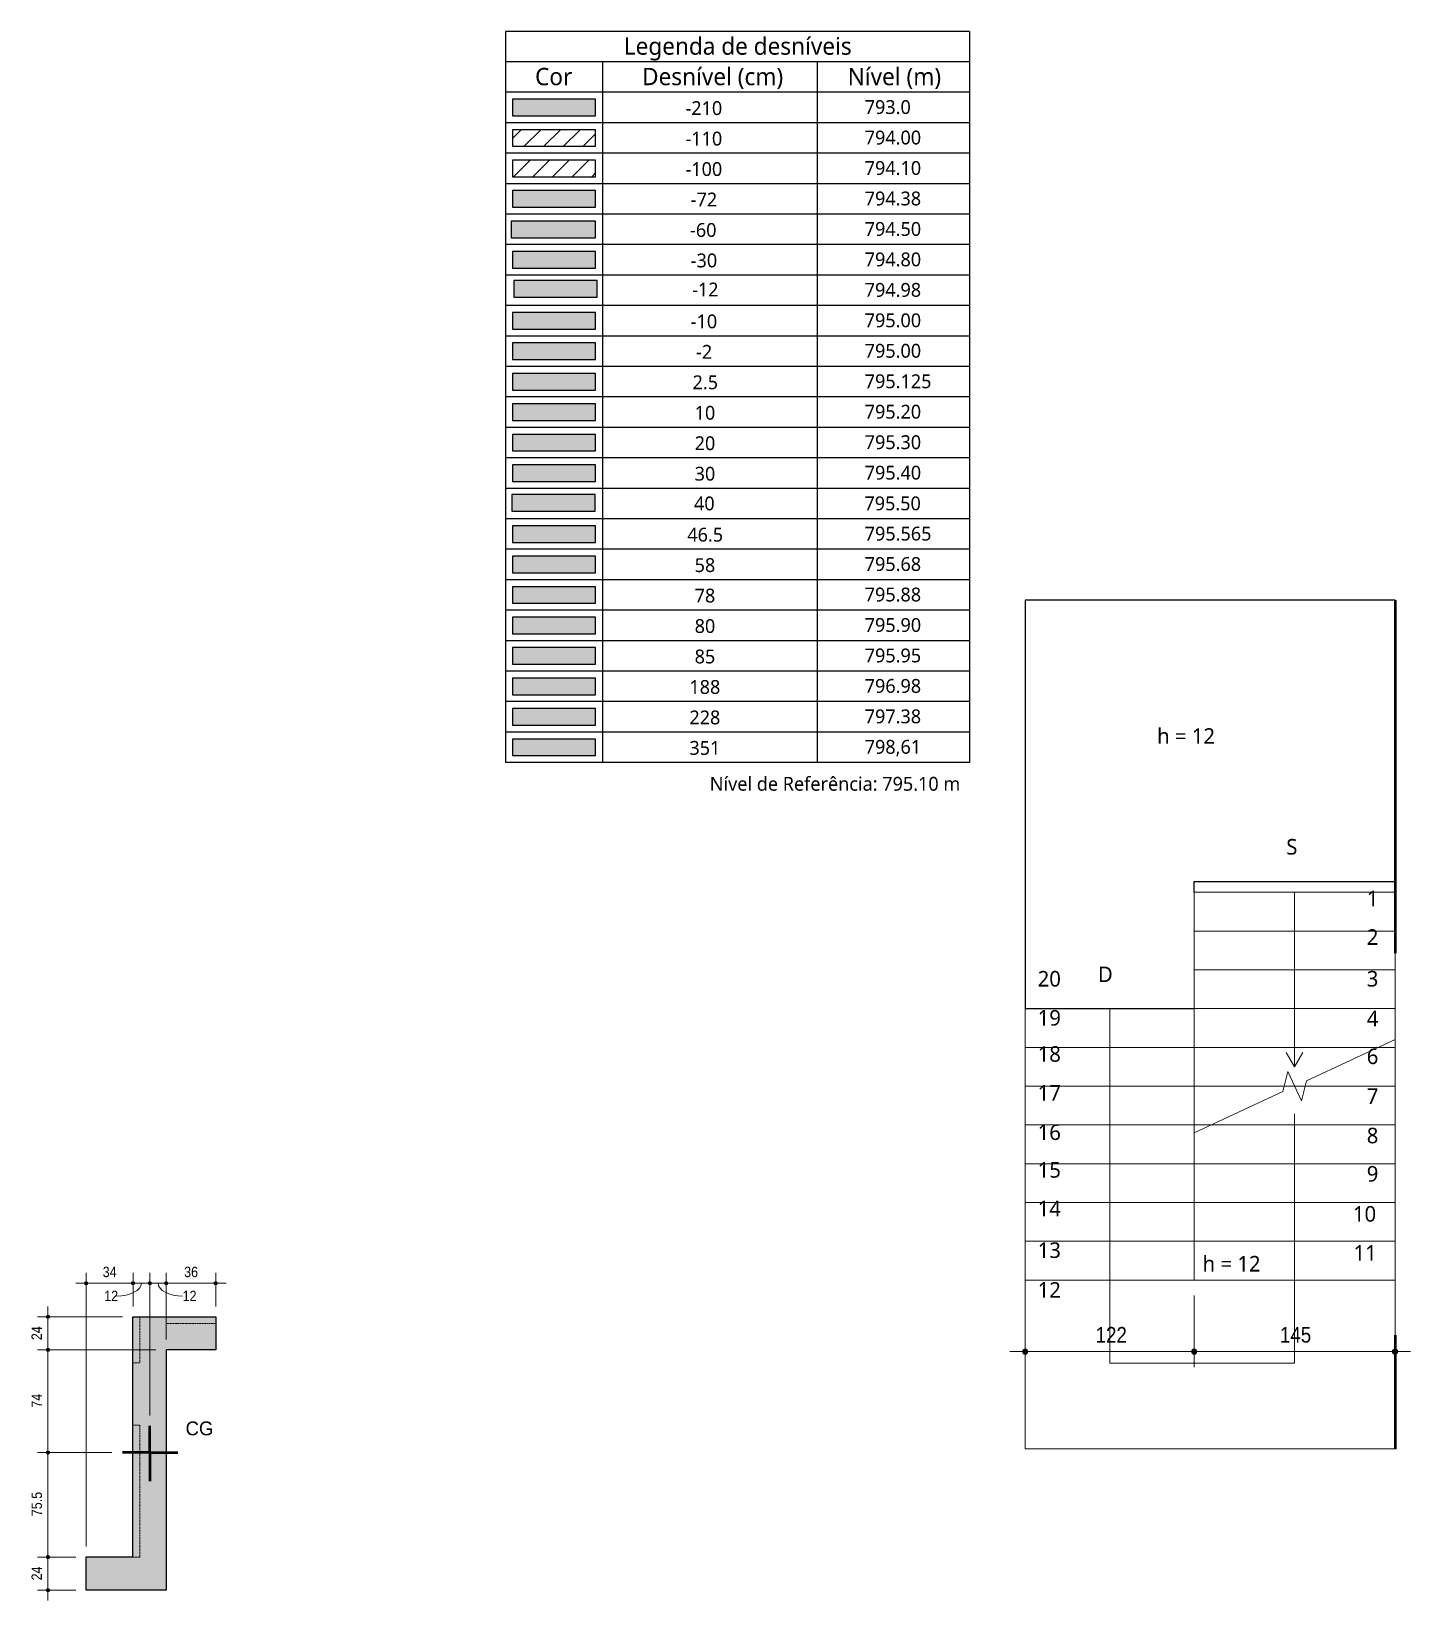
# Model space of a CAD drawing. Extents: x -2131 to 52870, y -3196 to 88043.
# Drawn here: x 22665 to 23661, y -923 to 210 of the extents above; entities that cross this region are included whole.
import ezdxf

# ---------------------------------------------------------------- set-up
doc = ezdxf.new("R2010")
doc.units = 0
doc.linetypes.add('Projeção', pattern=[0.396875, 0.238125, -0.15875])
doc.linetypes.add('Traço', pattern=[0.635, 0.3175, -0.3175])
for name, color, linetype, lineweight in [('A-ANNO-DIMS', 7, 'Continuous', 9), ('A-ANNO-DIMS-50', 7, 'Continuous', 9), ('A-ANNO-DIMS-75', 7, 'Continuous', 9), ('A-DETL-GENF', 7, 'Continuous', 18), ('A-DETL-IDEN', 7, 'Continuous', 9), ('A-DETL-MEDM', 7, 'Continuous', 50), ('A-DETL-THIN', 7, 'Continuous', 25), ('A-FLOR', 7, 'Continuous', 25), ('G-ANNO-TEXT', 7, 'Continuous', 9), ('S-BEAM', 7, 'Continuous', 25), ('S-COLS', 7, 'Continuous', 25), ('S-COLS-HDLN', 7, 'Traço', 18), ('S-STRS', 7, 'Continuous', 9), ('S-STRS-MBND', 7, 'Projeção', 18)]:
    doc.layers.add(name, color=color, linetype=linetype, lineweight=lineweight)
doc.layers.add('A-DETL', color=7, linetype='Continuous', lineweight=18, true_color=0x00a600)
doc.styles.add('Fira Sans', font='', dxfattribs={"width": 0.9, "height": 7.5})
doc.styles.add('Fira Sans_2', font='', dxfattribs={"height": 10})
doc.styles.add('Fira Sans_3', font='', dxfattribs={"width": 0.9, "height": 11.25})
doc.styles.add('Gadugi_1', font='gadugi.ttf', dxfattribs={"height": 12.5})
doc.styles.add('Gadugi_3', font='gadugi.ttf', dxfattribs={"height": 10})
doc.styles.add('Gadugi_4', font='gadugi.ttf', dxfattribs={"height": 11.25})
doc.styles.get('Fira Sans').set_extended_font_data('Fira Sans')
doc.styles.get('Fira Sans_2').set_extended_font_data('Fira Sans')
doc.styles.get('Fira Sans_3').set_extended_font_data('Fira Sans')
doc.dimstyles.new('PED_1_5mm_ESQ', dxfattribs={"dimscale": 30.48, "dimtxt": 10.229846, "dimasz": 0.328084, "dimexe": 0.246063, "dimexo": 0.246063, "dimgap": 0.049213, "dimtad": 1, "dimdec": 1, "dimrnd": 0.5, "dimdsep": 46, "dimtxsty": 'Fira Sans', "dimblk1": 'DOTSMALL', "dimblk2": 'DOTSMALL', "dimsah": 1, "dimcen": 0.09, "dimdle": 0.246063, "dimazin": 0, "dimtfac": 1, "dimtdec": 4, "dimtix": 1, "dimtmove": 1, "dimatfit": 3, "dimfxl": 1, "dimtvp": 1, "dimtolj": 1, "dimtzin": 0, "dimarcsym": 2})
doc.dimstyles.new('PED_1_5mm_ESQ_1', dxfattribs={"dimscale": 30.48, "dimtxt": 10.229846, "dimasz": 0.328084, "dimexe": 0.246063, "dimexo": 0.246063, "dimgap": 0.049213, "dimtad": 1, "dimdec": 1, "dimrnd": 0.5, "dimdsep": 46, "dimtxsty": 'Fira Sans', "dimblk1": 'DOTSMALL', "dimblk2": 'DOTSMALL', "dimsah": 1, "dimcen": 0.09, "dimdle": 0.246063, "dimazin": 0, "dimtfac": 1, "dimtdec": 4, "dimtix": 1, "dimtmove": 0, "dimatfit": 3, "dimfxl": 1, "dimtvp": 1, "dimtolj": 1, "dimtzin": 0, "dimarcsym": 2})
doc.dimstyles.new('PED_1_5mm_ESQ_3', dxfattribs={"dimscale": 30.48, "dimtxt": 15.344768, "dimasz": 0.492126, "dimexe": 0.369094, "dimexo": 0.369094, "dimgap": 0.073819, "dimtad": 1, "dimdec": 1, "dimrnd": 0.5, "dimdsep": 46, "dimtxsty": 'Fira Sans_3', "dimblk1": 'DOTSMALL', "dimblk2": 'DOTSMALL', "dimsah": 1, "dimcen": 0.09, "dimdle": 0.369094, "dimazin": 0, "dimtfac": 1, "dimtdec": 4, "dimtix": 1, "dimtmove": 0, "dimatfit": 3, "dimfxl": 1, "dimtvp": 1, "dimtolj": 1, "dimtzin": 0, "dimarcsym": 2})
pattern_1 = [(45, (23035.901, 0), (-7.0711, 7.0711), [])]

# ---------------------------------------------------------------- blocks, each defined once
blk = doc.blocks.new('PED_COMPL_ESC_TRIANGULO_CIMA_R00_2019 - 01-3749494-DE C 001 - DETALHE ESCADA')
at = {"layer": 'S-BEAM'}
for p, q in [((-72.5, 0), (-72.5, 7.8)), ((-72.5, 7.8), (72.5, 7.8))]:
    blk.add_line(p, q, dxfattribs=at)
blk = doc.blocks.new('DIMBLOCK122-DT C 009 - DETALHE P24')
at = {"layer": 'A-ANNO-DIMS-50', "transparency": 16777216}
h = blk.add_hatch(color=256, dxfattribs=at)
edge = h.paths.add_edge_path(flags=0)
edge.add_arc((22677.4, -718.4), 1.25, 0, 360)
h = blk.add_hatch(color=256, dxfattribs=at)
edge = h.paths.add_edge_path(flags=0)
edge.add_arc((22677.4, -742.3), 1.25, 0, 360)
for p, q in [((22677.4, -710.9), (22677.4, -742.3)), ((22731.3, -718.4), (22669.9, -718.4)), ((22677.4, -718.4), (22731.3, -718.4)), ((22755.3, -742.3), (22669.9, -742.3)), ((22677.4, -742.3), (22755.3, -742.3))]:
    blk.add_line(p, q, dxfattribs=at)
for centre in [(22677.4, -718.4), (22677.4, -742.3)]:
    blk.add_circle(centre, 1.25, dxfattribs=at)
at = {"layer": 'A-ANNO-DIMS-50', "color": 0, "transparency": 16777216, "insert": (22665.5, -735.3), "char_height": 7.5, "width": 11.804, "attachment_point": 1, "rotation": 90, "line_spacing_factor": 1.049215, "style": 'Fira Sans'}
blk.add_mtext('24', dxfattribs=at)
blk = doc.blocks.new('_DotSmall')
at = {"color": 0, "linetype": 'ByBlock', "const_width": 0.5}
blk.add_lwpolyline([(-0.0625, 0, 1), (0.0625, 0, 1)], format="xyb", close=True, dxfattribs=at)
blk = doc.blocks.new('DIMBLOCK123-DT C 009 - DETALHE P24')
at = {"layer": 'A-ANNO-DIMS-50', "transparency": 16777216}
h = blk.add_hatch(color=256, dxfattribs=at)
edge = h.paths.add_edge_path(flags=0)
edge.add_arc((22677.4, -742.3), 1.25, 0, 360)
h = blk.add_hatch(color=256, dxfattribs=at)
edge = h.paths.add_edge_path(flags=0)
edge.add_arc((22677.4, -816.5), 1.25, 0, 360)
for p, q in [((22755.3, -742.3), (22669.9, -742.3)), ((22677.4, -742.3), (22677.4, -816.5)), ((22677.4, -742.3), (22755.3, -742.3)), ((22723.6, -816.5), (22669.9, -816.5)), ((22677.4, -816.5), (22723.6, -816.5))]:
    blk.add_line(p, q, dxfattribs=at)
for centre in [(22677.4, -742.3), (22677.4, -816.5)]:
    blk.add_circle(centre, 1.25, dxfattribs=at)
at = {"layer": 'A-ANNO-DIMS-50', "color": 0, "transparency": 16777216, "insert": (22665.5, -784.1), "char_height": 7.5, "width": 11.332, "attachment_point": 1, "rotation": 90, "line_spacing_factor": 1.049215, "style": 'Fira Sans'}
blk.add_mtext('74', dxfattribs=at)
blk = doc.blocks.new('DIMBLOCK124-DT C 009 - DETALHE P24')
at = {"layer": 'A-ANNO-DIMS-50', "transparency": 16777216}
h = blk.add_hatch(color=256, dxfattribs=at)
edge = h.paths.add_edge_path(flags=0)
edge.add_arc((22677.4, -816.5), 1.25, 0, 360)
h = blk.add_hatch(color=256, dxfattribs=at)
edge = h.paths.add_edge_path(flags=0)
edge.add_arc((22677.4, -891.9), 1.25, 0, 360)
for p, q in [((22723.6, -816.5), (22669.9, -816.5)), ((22677.4, -816.5), (22677.4, -891.9)), ((22677.4, -816.5), (22723.6, -816.5)), ((22697.5, -891.9), (22669.9, -891.9)), ((22677.4, -891.9), (22697.5, -891.9))]:
    blk.add_line(p, q, dxfattribs=at)
for centre in [(22677.4, -816.5), (22677.4, -891.9)]:
    blk.add_circle(centre, 1.25, dxfattribs=at)
at = {"layer": 'A-ANNO-DIMS-50', "color": 0, "transparency": 16777216, "insert": (22665.5, -862.4), "char_height": 7.5, "width": 19.673, "attachment_point": 1, "rotation": 90, "line_spacing_factor": 1.049215, "style": 'Fira Sans'}
blk.add_mtext('75.5', dxfattribs=at)
blk = doc.blocks.new('DIMBLOCK125-DT C 009 - DETALHE P24')
at = {"layer": 'A-ANNO-DIMS-50', "transparency": 16777216}
h = blk.add_hatch(color=256, dxfattribs=at)
edge = h.paths.add_edge_path(flags=0)
edge.add_arc((22677.4, -891.9), 1.25, 0, 360)
h = blk.add_hatch(color=256, dxfattribs=at)
edge = h.paths.add_edge_path(flags=0)
edge.add_arc((22677.4, -915.9), 1.25, 0, 360)
for p, q in [((22697.5, -891.9), (22669.9, -891.9)), ((22677.4, -891.9), (22677.4, -923.4)), ((22677.4, -891.9), (22697.5, -891.9)), ((22697.5, -915.9), (22669.9, -915.9)), ((22677.4, -915.9), (22697.5, -915.9))]:
    blk.add_line(p, q, dxfattribs=at)
for centre in [(22677.4, -891.9), (22677.4, -915.9)]:
    blk.add_circle(centre, 1.25, dxfattribs=at)
at = {"layer": 'A-ANNO-DIMS-50', "color": 0, "transparency": 16777216, "insert": (22665.5, -908.8), "char_height": 7.5, "width": 11.804, "attachment_point": 1, "rotation": 90, "line_spacing_factor": 1.049215, "style": 'Fira Sans'}
blk.add_mtext('24', dxfattribs=at)
blk = doc.blocks.new('DIMBLOCK126-DT C 009 - DETALHE P24')
at = {"layer": 'A-ANNO-DIMS-50', "transparency": 16777216}
h = blk.add_hatch(color=256, dxfattribs=at)
edge = h.paths.add_edge_path(flags=0)
edge.add_arc((22705, -694.2), 1.25, 0, 360)
h = blk.add_hatch(color=256, dxfattribs=at)
edge = h.paths.add_edge_path(flags=0)
edge.add_arc((22738.8, -694.2), 1.25, 0, 360)
for p, q in [((22705, -884.4), (22705, -686.7)), ((22738.8, -710.9), (22738.8, -686.7)), ((22697.5, -694.2), (22738.8, -694.2)), ((22705, -694.2), (22705, -884.4)), ((22738.8, -694.2), (22738.8, -710.9))]:
    blk.add_line(p, q, dxfattribs=at)
for centre in [(22705, -694.2), (22738.8, -694.2)]:
    blk.add_circle(centre, 1.25, dxfattribs=at)
at = {"layer": 'A-ANNO-DIMS-50', "color": 0, "transparency": 16777216, "insert": (22716.9, -682.3), "char_height": 7.5, "width": 11.961, "attachment_point": 1, "line_spacing_factor": 1.049215, "style": 'Fira Sans'}
blk.add_mtext('34', dxfattribs=at)
blk = doc.blocks.new('DIMBLOCK127-DT C 009 - DETALHE P24')
at = {"layer": 'A-ANNO-DIMS-50', "transparency": 16777216}
h = blk.add_hatch(color=256, dxfattribs=at)
edge = h.paths.add_edge_path(flags=0)
edge.add_arc((22738.8, -694.2), 1.25, 0, 360)
h = blk.add_hatch(color=256, dxfattribs=at)
edge = h.paths.add_edge_path(flags=0)
edge.add_arc((22751, -694.2), 1.25, 0, 360)
for p, q in [((22738.8, -710.9), (22738.8, -686.7)), ((22751, -789.6), (22751, -686.7)), ((22738.8, -694.2), (22751, -694.2)), ((22738.8, -694.2), (22738.8, -710.9)), ((22751, -694.2), (22751, -789.6))]:
    blk.add_line(p, q, dxfattribs=at)
for centre in [(22738.8, -694.2), (22751, -694.2)]:
    blk.add_circle(centre, 1.25, dxfattribs=at)
blk.add_ellipse((22726.9, -694.2), major_axis=(18, 0), ratio=0.51556, start_param=4.712389, end_param=6.283185, dxfattribs=at)
at = {"layer": 'A-ANNO-DIMS-50', "color": 0, "transparency": 16777216, "insert": (22718, -699.6), "char_height": 7.5, "width": 10.702, "attachment_point": 1, "line_spacing_factor": 1.049215, "style": 'Fira Sans'}
blk.add_mtext('12', dxfattribs=at)
blk = doc.blocks.new('DIMBLOCK128-DT C 009 - DETALHE P24')
at = {"layer": 'A-ANNO-DIMS-50', "transparency": 16777216}
h = blk.add_hatch(color=256, dxfattribs=at)
edge = h.paths.add_edge_path(flags=0)
edge.add_arc((22751, -694.2), 1.25, 0, 360)
h = blk.add_hatch(color=256, dxfattribs=at)
edge = h.paths.add_edge_path(flags=0)
edge.add_arc((22762.8, -694.2), 1.25, 0, 360)
for p, q in [((22751, -789.6), (22751, -686.7)), ((22762.8, -734.8), (22762.8, -686.7)), ((22751, -694.2), (22762.8, -694.2)), ((22751, -694.2), (22751, -789.6)), ((22762.8, -694.2), (22762.8, -734.8))]:
    blk.add_line(p, q, dxfattribs=at)
for centre in [(22751, -694.2), (22762.8, -694.2)]:
    blk.add_circle(centre, 1.25, dxfattribs=at)
blk.add_ellipse((22774.6, -694.2), major_axis=(17.7, 0), ratio=0.52213, start_param=3.141593, end_param=4.712389, dxfattribs=at)
at = {"layer": 'A-ANNO-DIMS-50', "color": 0, "transparency": 16777216, "insert": (22774.6, -699.6), "char_height": 7.5, "width": 10.702, "attachment_point": 1, "line_spacing_factor": 1.049215, "style": 'Fira Sans'}
blk.add_mtext('12', dxfattribs=at)
blk = doc.blocks.new('DIMBLOCK129-DT C 009 - DETALHE P24')
at = {"layer": 'A-ANNO-DIMS-50', "transparency": 16777216}
h = blk.add_hatch(color=256, dxfattribs=at)
edge = h.paths.add_edge_path(flags=0)
edge.add_arc((22762.8, -694.2), 1.25, 0, 360)
h = blk.add_hatch(color=256, dxfattribs=at)
edge = h.paths.add_edge_path(flags=0)
edge.add_arc((22798.5, -694.2), 1.25, 0, 360)
for p, q in [((22762.8, -734.8), (22762.8, -686.7)), ((22798.5, -710.9), (22798.5, -686.7)), ((22762.8, -694.2), (22806, -694.2)), ((22762.8, -694.2), (22762.8, -734.8)), ((22798.5, -694.2), (22798.5, -710.9))]:
    blk.add_line(p, q, dxfattribs=at)
for centre in [(22762.8, -694.2), (22798.5, -694.2)]:
    blk.add_circle(centre, 1.25, dxfattribs=at)
at = {"layer": 'A-ANNO-DIMS-50', "color": 0, "transparency": 16777216, "insert": (22775.7, -682.3), "char_height": 7.5, "width": 11.961, "attachment_point": 1, "line_spacing_factor": 1.049215, "style": 'Fira Sans'}
blk.add_mtext('36', dxfattribs=at)
blk = doc.blocks.new('DIMBLOCK130-DE C 001 - DETALHE ESCADA')
at = {"layer": 'A-ANNO-DIMS-75', "transparency": 16777216}
h = blk.add_hatch(color=256, dxfattribs=at)
edge = h.paths.add_edge_path(flags=0)
edge.add_arc((23383, -743.6), 1.88, 0, 360)
h = blk.add_hatch(color=256, dxfattribs=at)
edge = h.paths.add_edge_path(flags=0)
edge.add_arc((23505, -743.6), 1.88, 0, 360)
for p, q in [((23505, -703.1), (23505, -754.8)), ((23505, -743.6), (23505, -703.1)), ((23383, -752.2), (23383, -732.3)), ((23371.8, -743.6), (23505, -743.6)), ((23383, -743.6), (23383, -752.2))]:
    blk.add_line(p, q, dxfattribs=at)
for centre in [(23383, -743.6), (23505, -743.6)]:
    blk.add_circle(centre, 1.88, dxfattribs=at)
at = {"layer": 'A-ANNO-DIMS-75', "color": 0, "transparency": 16777216, "insert": (23433.8, -725.8), "char_height": 11.25, "width": 24.552, "attachment_point": 1, "line_spacing_factor": 1.049215, "style": 'Fira Sans_3'}
blk.add_mtext('122', dxfattribs=at)
blk = doc.blocks.new('DIMBLOCK131-DE C 001 - DETALHE ESCADA')
at = {"layer": 'A-ANNO-DIMS-75', "transparency": 16777216}
h = blk.add_hatch(color=256, dxfattribs=at)
edge = h.paths.add_edge_path(flags=0)
edge.add_arc((23505, -743.6), 1.88, 0, 360)
h = blk.add_hatch(color=256, dxfattribs=at)
edge = h.paths.add_edge_path(flags=0)
edge.add_arc((23650, -743.6), 1.88, 0, 360)
for p, q in [((23505, -703.1), (23505, -754.8)), ((23505, -743.6), (23505, -703.1)), ((23650, -752.2), (23650, -732.3)), ((23505, -743.6), (23661.3, -743.6)), ((23650, -743.6), (23650, -752.2))]:
    blk.add_line(p, q, dxfattribs=at)
for centre in [(23505, -743.6), (23650, -743.6)]:
    blk.add_circle(centre, 1.88, dxfattribs=at)
at = {"layer": 'A-ANNO-DIMS-75', "color": 0, "transparency": 16777216, "insert": (23566.9, -725.8), "char_height": 11.25, "width": 25.496, "attachment_point": 1, "line_spacing_factor": 1.049215, "style": 'Fira Sans_3'}
blk.add_mtext('145', dxfattribs=at)

msp = doc.modelspace()

# ---------------------------------------------------------------- hatches: boundary and pattern name
at = {"layer": 'A-DETL-GENF', "true_color": 0x80940c}
msp.add_hatch(color=64, dxfattribs=at).paths.add_polyline_path([(23072.823, 148.809), (23072.823, 160.809), (23012.823, 160.809), (23012.823, 148.809)], flags=0)
at = {"layer": 'A-DETL-GENF', "true_color": 0xe7dd50}
h = msp.add_hatch(dxfattribs=at)
h.set_pattern_fill('FP_3', color=53, style=0, pattern_type=2)
h.set_pattern_definition(pattern_1)
h.paths.add_polyline_path([(23072.823, 126.809), (23072.823, 138.809), (23012.823, 138.809), (23012.823, 126.809)], flags=0)
at = {"layer": 'A-DETL-GENF', "true_color": 0xff8000}
h = msp.add_hatch(dxfattribs=at)
h.set_pattern_fill('FP_3', color=30, style=0, pattern_type=2)
h.set_pattern_definition(pattern_1)
h.paths.add_polyline_path([(23072.823, 104.809), (23072.823, 116.809), (23012.823, 116.809), (23012.823, 104.809)], flags=0)
at = {"layer": 'A-DETL-GENF', "true_color": 0x6cb6ff}
msp.add_hatch(color=151, dxfattribs=at).paths.add_polyline_path([(23072.823, 82.809), (23072.823, 94.809), (23012.823, 94.809), (23012.823, 82.809)], flags=0)
at = {"layer": 'A-DETL-GENF', "true_color": 0xa7d7e1}
msp.add_hatch(color=9, dxfattribs=at).paths.add_polyline_path([(23072.823, 60.809), (23072.823, 72.809), (23011.823, 72.809), (23011.823, 60.809)], flags=0)
at = {"layer": 'A-DETL-GENF', "true_color": 0xf09862}
msp.add_hatch(color=21, dxfattribs=at).paths.add_polyline_path([(23013.823, 38.809), (23072.823, 38.809), (23072.823, 50.809), (23012.823, 50.809), (23012.823, 38.809)], flags=0)
at = {"layer": 'A-DETL-GENF', "true_color": 0xd9d9d9}
msp.add_hatch(color=254, dxfattribs=at).paths.add_polyline_path([(23013.823, 17.809), (23073.823, 17.809), (23073.823, 29.809), (23013.823, 29.809)], flags=0)
at = {"layer": 'A-DETL-GENF', "true_color": 0xff9292}
msp.add_hatch(color=21, dxfattribs=at).paths.add_polyline_path([(23013.823, -5.191), (23072.823, -5.191), (23072.823, 6.809), (23012.823, 6.809), (23012.823, -5.191)], flags=0)
at = {"layer": 'A-DETL-GENF', "true_color": 0xffccff}
msp.add_hatch(color=7, dxfattribs=at).paths.add_polyline_path([(23013.823, -27.191), (23072.823, -27.191), (23072.823, -15.191), (23012.823, -15.191), (23012.823, -27.191)], flags=0)
at = {"layer": 'A-DETL-GENF', "true_color": 0xe7dd50}
msp.add_hatch(color=53, dxfattribs=at).paths.add_polyline_path([(23072.823, -49.191), (23072.823, -37.191), (23012.823, -37.191), (23012.823, -49.191), (23013.823, -49.191)], flags=0)
at = {"layer": 'A-DETL-GENF', "true_color": 0xff80ff}
msp.add_hatch(color=211, dxfattribs=at).paths.add_polyline_path([(23012.823, -71.191), (23072.823, -71.191), (23072.823, -59.191), (23012.823, -59.191)], flags=0)
at = {"layer": 'A-DETL-GENF', "true_color": 0xb4bee6}
msp.add_hatch(color=9, dxfattribs=at).paths.add_polyline_path([(23013.823, -93.191), (23072.823, -93.191), (23072.823, -81.191), (23012.823, -81.191), (23012.823, -93.191)], flags=0)
at = {"layer": 'A-DETL-GENF', "true_color": 0xffffcc}
msp.add_hatch(color=7, dxfattribs=at).paths.add_polyline_path([(23013.823, -115.191), (23072.823, -115.191), (23072.823, -103.191), (23012.823, -103.191), (23012.823, -115.191)], flags=0)
at = {"layer": 'A-DETL-GENF', "true_color": 0xcfa6ff}
msp.add_hatch(color=191, dxfattribs=at).paths.add_polyline_path([(23072.365, -136.658), (23072.365, -124.658), (23012.365, -124.658), (23012.365, -136.658), (23013.823, -136.658)], flags=0)
at = {"layer": 'A-DETL-GENF', "true_color": 0x8fcd9b}
msp.add_hatch(color=113, dxfattribs=at).paths.add_polyline_path([(23013.823, -159.191), (23072.823, -159.191), (23072.823, -147.191), (23012.823, -147.191), (23012.823, -159.191)], flags=0)
at = {"layer": 'A-DETL-GENF', "true_color": 0xccffcc}
msp.add_hatch(color=254, dxfattribs=at).paths.add_polyline_path([(23072.823, -181.191), (23072.823, -169.191), (23012.823, -169.191), (23012.823, -181.191), (23013.823, -181.191)], flags=0)
at = {"layer": 'A-DETL-GENF', "true_color": 0xfcd5b4}
msp.add_hatch(color=254, dxfattribs=at).paths.add_polyline_path([(23013.823, -203.191), (23072.823, -203.191), (23072.823, -191.191), (23012.823, -191.191), (23012.823, -203.191)], flags=0)
at = {"layer": 'A-DETL-GENF', "true_color": 0xe2bee7}
msp.add_hatch(color=254, dxfattribs=at).paths.add_polyline_path([(23013.823, -225.191), (23072.823, -225.191), (23072.823, -213.191), (23012.823, -213.191), (23012.823, -225.191)], flags=0)
at = {"layer": 'A-DETL-GENF', "true_color": 0x00bcb8}
msp.add_hatch(color=132, dxfattribs=at).paths.add_polyline_path([(23072.823, -247.191), (23072.823, -235.191), (23012.823, -235.191), (23012.823, -247.191), (23013.823, -247.191)], flags=0)
at = {"layer": 'A-DETL-GENF', "true_color": 0xe6b8b7}
msp.add_hatch(color=9, dxfattribs=at).paths.add_polyline_path([(23012.823, -269.191), (23072.823, -269.191), (23072.823, -257.191), (23012.823, -257.191)], flags=0)
at = {"layer": 'A-DETL-GENF', "true_color": 0xffcc66}
msp.add_hatch(color=31, dxfattribs=at).paths.add_polyline_path([(23012.823, -291.191), (23072.823, -291.191), (23072.823, -279.191), (23012.823, -279.191)], flags=0)
at = {"layer": 'A-DETL-GENF', "true_color": 0xc0b987}
msp.add_hatch(color=43, dxfattribs=at).paths.add_polyline_path([(23012.823, -313.191), (23072.823, -313.191), (23072.823, -301.191), (23012.823, -301.191)], flags=0)
at = {"layer": 'S-COLS', "true_color": 0x808080}
msp.add_hatch(color=8, dxfattribs=at).paths.add_polyline_path([(22705.029, -915.885), (22762.779, -915.885), (22762.779, -742.317), (22798.529, -742.317), (22798.529, -718.385), (22738.779, -718.385), (22738.779, -891.885), (22705.029, -891.885)], flags=0)
msp.add_hatch(color=8, dxfattribs=at).paths.add_polyline_path([(22705.029, -915.885), (22762.779, -915.885), (22762.779, -742.317), (22798.529, -742.317), (22798.529, -718.385), (22738.779, -718.385), (22738.779, -891.885), (22705.029, -891.885)], flags=0)

# ---------------------------------------------------------------- linework, layer by layer
at = {"layer": 'A-DETL', "color": 7}
for p, q in [((23577.503, -537.881), (23577.503, -411.881)), ((23444.007, -495.881), (23444.007, -751.881)), ((23577.503, -537.881), (23571.503, -527.488)), ((23577.503, -537.881), (23583.503, -527.488)), ((23577.503, -571.881), (23577.503, -751.881)), ((23444.007, -751.881), (23577.503, -751.881))]:
    msp.add_line(p, q, dxfattribs=at)
at = {"layer": 'A-DETL-MEDM'}
for q in [(22751.019, -797.135), (22731.118, -816.514), (22751.019, -837.135), (22771.118, -816.514)]:
    msp.add_line((22751.019, -816.514), q, dxfattribs=at)
at = {"layer": 'A-DETL-THIN'}
for p, q in [((23342.823, 209.809), (23007.823, 209.809)), ((23007.823, 209.809), (23007.823, -318.191)), ((23342.823, 209.809), (23342.823, -318.191)), ((23342.823, 187.809), (23007.823, 187.809)), ((23077.823, 187.809), (23077.823, -318.191)), ((23232.823, 187.809), (23232.823, -318.191)), ((23342.823, 165.809), (23007.823, 165.809)), ((23072.823, 160.809), (23012.823, 160.809)), ((23012.823, 160.809), (23012.823, 148.809)), ((23072.823, 148.809), (23072.823, 160.809)), ((23012.823, 148.809), (23072.823, 148.809)), ((23342.823, 143.809), (23007.823, 143.809)), ((23072.823, 138.809), (23012.823, 138.809)), ((23012.823, 138.809), (23012.823, 126.809)), ((23072.823, 126.809), (23072.823, 138.809)), ((23012.823, 126.809), (23072.823, 126.809)), ((23342.823, 121.809), (23007.823, 121.809)), ((23072.823, 116.809), (23012.823, 116.809)), ((23012.823, 116.809), (23012.823, 104.809)), ((23072.823, 104.809), (23072.823, 116.809)), ((23012.823, 104.809), (23072.823, 104.809)), ((23342.823, 99.809), (23007.823, 99.809)), ((23072.823, 94.809), (23012.823, 94.809)), ((23012.823, 94.809), (23012.823, 82.809)), ((23072.823, 82.809), (23072.823, 94.809)), ((23012.823, 82.809), (23072.823, 82.809)), ((23342.823, 77.809), (23007.823, 77.809)), ((23072.823, 72.809), (23011.823, 72.809)), ((23011.823, 72.809), (23011.823, 60.809)), ((23072.823, 60.809), (23072.823, 72.809)), ((23011.823, 60.809), (23072.823, 60.809)), ((23342.823, 55.809), (23007.823, 55.809)), ((23072.823, 50.809), (23012.823, 50.809)), ((23012.823, 50.809), (23012.823, 38.809)), ((23072.823, 38.809), (23072.823, 50.809)), ((23012.823, 38.809), (23072.823, 38.809)), ((23342.823, 33.809), (23007.823, 33.809)), ((23073.823, 29.809), (23013.823, 29.809)), ((23013.823, 29.809), (23013.823, 17.809)), ((23073.823, 17.809), (23073.823, 29.809)), ((23342.823, 11.809), (23007.823, 11.809)), ((23013.823, 17.809), (23073.823, 17.809)), ((23072.823, 6.809), (23012.823, 6.809)), ((23012.823, 6.809), (23012.823, -5.191)), ((23072.823, -5.191), (23072.823, 6.809)), ((23342.823, -10.191), (23007.823, -10.191)), ((23012.823, -5.191), (23072.823, -5.191)), ((23072.823, -15.191), (23012.823, -15.191)), ((23012.823, -15.191), (23012.823, -27.191)), ((23072.823, -27.191), (23072.823, -15.191)), ((23342.823, -32.191), (23007.823, -32.191)), ((23012.823, -27.191), (23072.823, -27.191)), ((23072.823, -37.191), (23012.823, -37.191)), ((23012.823, -37.191), (23012.823, -49.191)), ((23072.823, -49.191), (23072.823, -37.191)), ((23342.823, -54.191), (23007.823, -54.191)), ((23012.823, -49.191), (23072.823, -49.191)), ((23072.823, -59.191), (23012.823, -59.191)), ((23012.823, -59.191), (23012.823, -71.191)), ((23072.823, -71.191), (23072.823, -59.191)), ((23342.823, -76.191), (23007.823, -76.191)), ((23012.823, -71.191), (23072.823, -71.191)), ((23072.823, -81.191), (23012.823, -81.191)), ((23012.823, -81.191), (23012.823, -93.191)), ((23072.823, -93.191), (23072.823, -81.191)), ((23342.823, -98.191), (23007.823, -98.191)), ((23012.823, -93.191), (23072.823, -93.191)), ((23072.823, -103.191), (23012.823, -103.191)), ((23012.823, -103.191), (23012.823, -115.191)), ((23072.823, -115.191), (23072.823, -103.191)), ((23342.823, -120.191), (23007.823, -120.191)), ((23012.823, -115.191), (23072.823, -115.191)), ((23072.365, -124.658), (23012.365, -124.658)), ((23012.365, -124.658), (23012.365, -136.658)), ((23072.365, -136.658), (23072.365, -124.658)), ((23342.823, -142.191), (23007.823, -142.191)), ((23012.365, -136.658), (23072.365, -136.658)), ((23072.823, -147.191), (23012.823, -147.191)), ((23012.823, -147.191), (23012.823, -159.191)), ((23072.823, -159.191), (23072.823, -147.191)), ((23342.823, -164.191), (23007.823, -164.191)), ((23012.823, -159.191), (23072.823, -159.191)), ((23072.823, -169.191), (23012.823, -169.191)), ((23012.823, -169.191), (23012.823, -181.191)), ((23072.823, -181.191), (23072.823, -169.191)), ((23012.823, -181.191), (23072.823, -181.191)), ((23342.823, -186.191), (23007.823, -186.191)), ((23072.823, -191.191), (23012.823, -191.191)), ((23012.823, -191.191), (23012.823, -203.191)), ((23072.823, -203.191), (23072.823, -191.191)), ((23012.823, -203.191), (23072.823, -203.191)), ((23342.823, -208.191), (23007.823, -208.191)), ((23072.823, -213.191), (23012.823, -213.191)), ((23012.823, -213.191), (23012.823, -225.191)), ((23072.823, -225.191), (23072.823, -213.191)), ((23012.823, -225.191), (23072.823, -225.191)), ((23342.823, -230.191), (23007.823, -230.191)), ((23072.823, -235.191), (23012.823, -235.191)), ((23012.823, -235.191), (23012.823, -247.191)), ((23072.823, -247.191), (23072.823, -235.191)), ((23012.823, -247.191), (23072.823, -247.191)), ((23342.823, -252.191), (23007.823, -252.191)), ((23072.823, -257.191), (23012.823, -257.191)), ((23012.823, -257.191), (23012.823, -269.191)), ((23072.823, -269.191), (23072.823, -257.191)), ((23012.823, -269.191), (23072.823, -269.191)), ((23342.823, -274.191), (23007.823, -274.191)), ((23072.823, -279.191), (23012.823, -279.191)), ((23012.823, -279.191), (23012.823, -291.191)), ((23072.823, -291.191), (23072.823, -279.191)), ((23012.823, -291.191), (23072.823, -291.191)), ((23342.823, -296.191), (23007.823, -296.191)), ((23072.823, -301.191), (23012.823, -301.191)), ((23012.823, -301.191), (23012.823, -313.191)), ((23072.823, -313.191), (23072.823, -301.191)), ((23012.823, -313.191), (23072.823, -313.191)), ((23342.823, -318.191), (23007.823, -318.191))]:
    msp.add_line(p, q, dxfattribs=at)
at = {"layer": 'A-FLOR'}
for p, q in [((23650.008, -200.881), (23383.021, -200.881)), ((23383.021, -200.881), (23383.021, -495.881)), ((23383.021, -495.881), (23504.999, -495.881))]:
    msp.add_line(p, q, dxfattribs=at)
at = {"layer": 'S-COLS', "lineweight": 50}
for p, q in [((23650.008, -200.833), (23650.008, -455.881)), ((23650.008, -455.881), (23650.095, -455.881)), ((23650.014, -731.812), (23650.01, -813.943)), ((23650.095, -731.812), (23650.014, -731.812))]:
    msp.add_line(p, q, dxfattribs=at)
at = {"layer": 'S-COLS'}
for p, q in [((22738.779, -891.885), (22738.779, -718.385)), ((22738.779, -718.385), (22798.529, -718.385)), ((22738.779, -891.885), (22738.779, -718.385)), ((22738.779, -718.385), (22798.529, -718.385)), ((22798.529, -718.385), (22798.529, -742.317)), ((22798.529, -718.385), (22798.529, -742.317)), ((22798.529, -742.317), (22762.779, -742.317)), ((22762.779, -742.317), (22762.779, -915.885)), ((22798.529, -742.317), (22762.779, -742.317)), ((22762.779, -742.317), (22762.779, -915.885)), ((22705.029, -915.885), (22705.029, -891.885)), ((22705.029, -891.885), (22738.779, -891.885)), ((22705.029, -915.885), (22705.029, -891.885)), ((22705.029, -891.885), (22738.779, -891.885)), ((22762.779, -915.885), (22705.029, -915.885)), ((22762.779, -915.885), (22705.029, -915.885))]:
    msp.add_line(p, q, dxfattribs=at)
at = {"layer": 'S-COLS-HDLN'}
for p, q in [((22743.767, -751.667), (22743.767, -718.385)), ((22762.767, -718.385), (22762.767, -723.381)), ((22762.767, -723.381), (22798.529, -723.381)), ((22738.779, -751.667), (22743.767, -751.667)), ((22738.779, -796.637), (22743.767, -796.637)), ((22743.767, -796.637), (22743.767, -891.949)), ((22743.767, -891.949), (22705.019, -891.949))]:
    msp.add_line(p, q, dxfattribs=at)
at = {"layer": 'S-STRS', "lineweight": 18}
for p, q in [((23650.008, -411.881), (23504.999, -411.881)), ((23504.999, -411.881), (23504.999, -439.881)), ((23504.999, -439.881), (23504.999, -467.881)), ((23650.008, -439.881), (23504.999, -439.881)), ((23650.013, -455.881), (23650.013, -467.881)), ((23504.999, -467.881), (23504.999, -495.881)), ((23650.013, -467.881), (23504.999, -467.881)), ((23650.013, -467.881), (23650.013, -495.881)), ((23383.021, -495.881), (23504.999, -495.881)), ((23383.021, -523.881), (23383.021, -495.881)), ((23504.999, -495.881), (23504.999, -523.881)), ((23650.013, -495.881), (23504.999, -495.881)), ((23650.013, -495.881), (23650.013, -518.07)), ((23650.013, -518.07), (23650.013, -523.881)), ((23383.021, -551.881), (23383.021, -523.881)), ((23383.021, -523.881), (23504.999, -523.881)), ((23504.999, -523.881), (23504.999, -551.881)), ((23637.552, -523.881), (23504.999, -523.881)), ((23650.013, -523.881), (23637.552, -523.881)), ((23650.013, -523.881), (23650.013, -551.881)), ((23383.021, -579.881), (23383.021, -551.881)), ((23383.021, -551.881), (23504.999, -551.881)), ((23504.999, -551.881), (23504.999, -579.881)), ((23569.972, -551.881), (23504.999, -551.881)), ((23577.506, -551.881), (23569.972, -551.881)), ((23585.04, -551.881), (23577.506, -551.881)), ((23650.013, -551.881), (23585.04, -551.881)), ((23650.013, -551.881), (23650.013, -579.881)), ((23383.021, -607.881), (23383.021, -579.881)), ((23383.021, -579.881), (23504.999, -579.881)), ((23504.999, -579.881), (23504.999, -585.691)), ((23517.46, -579.881), (23504.999, -579.881)), ((23504.999, -607.881), (23504.999, -585.691)), ((23650.013, -579.881), (23517.46, -579.881)), ((23650.013, -579.881), (23650.013, -607.881)), ((23383.021, -635.881), (23383.021, -607.881)), ((23383.021, -607.881), (23504.999, -607.881)), ((23504.999, -635.881), (23504.999, -607.881)), ((23650.013, -607.881), (23504.999, -607.881)), ((23650.013, -607.881), (23650.013, -635.881)), ((23383.021, -663.881), (23383.021, -635.881)), ((23383.021, -635.881), (23504.999, -635.881)), ((23504.999, -663.881), (23504.999, -635.881)), ((23650.013, -635.881), (23504.999, -635.881)), ((23650.013, -635.881), (23650.013, -663.881)), ((23383.021, -691.881), (23383.021, -663.881)), ((23383.021, -663.881), (23504.999, -663.881)), ((23504.999, -691.881), (23504.999, -663.881)), ((23650.013, -663.881), (23504.999, -663.881)), ((23650.013, -663.881), (23650.013, -691.881)), ((23383.021, -691.881), (23383.021, -813.827)), ((23383.021, -691.881), (23504.999, -691.881)), ((23650.013, -691.881), (23504.999, -691.881)), ((23650.013, -731.812), (23650.013, -691.881)), ((23383.021, -813.827), (23650.01, -813.827))]:
    msp.add_line(p, q, dxfattribs=at)
at = {"layer": 'S-STRS', "linetype": 'Projeção', "lineweight": 18}
for p, q in [((23650.008, -411.881), (23504.999, -411.881)), ((23650.008, -439.881), (23504.999, -439.881)), ((23650.013, -467.881), (23504.999, -467.881)), ((23650.013, -495.881), (23504.999, -495.881)), ((23383.021, -523.881), (23504.999, -523.881)), ((23637.552, -523.881), (23504.999, -523.881)), ((23650.013, -523.881), (23637.552, -523.881)), ((23383.021, -551.881), (23504.999, -551.881)), ((23569.972, -551.881), (23504.999, -551.881)), ((23577.506, -551.881), (23569.972, -551.881)), ((23585.04, -551.881), (23577.506, -551.881)), ((23650.013, -551.881), (23585.04, -551.881)), ((23383.021, -579.881), (23504.999, -579.881)), ((23517.46, -579.881), (23504.999, -579.881)), ((23650.013, -579.881), (23517.46, -579.881)), ((23383.021, -607.881), (23504.999, -607.881)), ((23650.013, -607.881), (23504.999, -607.881)), ((23383.021, -635.881), (23504.999, -635.881)), ((23650.013, -635.881), (23504.999, -635.881)), ((23383.021, -663.881), (23504.999, -663.881)), ((23650.013, -663.881), (23504.999, -663.881)), ((23383.021, -691.881), (23504.999, -691.881)), ((23650.013, -691.881), (23504.999, -691.881))]:
    msp.add_line(p, q, dxfattribs=at)
at = {"layer": 'S-STRS-MBND'}
for p, q in [((23383.021, -691.881), (23383.021, -411.881)), ((23504.999, -691.881), (23504.999, -411.881)), ((23383.021, -495.881), (23504.999, -495.881)), ((23383.021, -495.881), (23504.999, -495.881)), ((23650.013, -518.07), (23650.013, -691.881)), ((23383.021, -523.881), (23504.999, -523.881)), ((23383.021, -523.881), (23504.999, -523.881)), ((23650.013, -523.881), (23637.552, -523.881)), ((23650.013, -523.881), (23637.552, -523.881)), ((23383.021, -551.881), (23504.999, -551.881)), ((23383.021, -551.881), (23504.999, -551.881)), ((23577.506, -551.881), (23569.972, -551.881)), ((23577.506, -551.881), (23569.972, -551.881)), ((23650.013, -551.881), (23585.04, -551.881)), ((23650.013, -551.881), (23585.04, -551.881)), ((23383.021, -579.881), (23504.999, -579.881)), ((23383.021, -579.881), (23504.999, -579.881)), ((23504.999, -585.691), (23504.999, -691.881)), ((23650.013, -579.881), (23517.46, -579.881)), ((23650.013, -579.881), (23517.46, -579.881)), ((23383.021, -607.881), (23504.999, -607.881)), ((23383.021, -607.881), (23504.999, -607.881)), ((23650.013, -607.881), (23504.999, -607.881)), ((23650.013, -607.881), (23504.999, -607.881)), ((23383.021, -635.881), (23504.999, -635.881)), ((23383.021, -635.881), (23504.999, -635.881)), ((23650.013, -635.881), (23504.999, -635.881)), ((23650.013, -635.881), (23504.999, -635.881)), ((23383.021, -663.881), (23504.999, -663.881)), ((23383.021, -663.881), (23504.999, -663.881)), ((23650.013, -663.881), (23504.999, -663.881)), ((23650.013, -663.881), (23504.999, -663.881)), ((23383.021, -691.881), (23504.999, -691.881)), ((23383.021, -691.881), (23504.999, -691.881)), ((23383.022, -691.881), (23383.022, -813.827)), ((23650.013, -691.881), (23504.999, -691.881)), ((23650.013, -691.881), (23504.999, -691.881)), ((23650.01, -813.827), (23650.01, -691.881)), ((23383.022, -813.827), (23650.01, -813.827))]:
    msp.add_line(p, q, dxfattribs=at)
at = {"layer": 'S-STRS-MBND', "linetype": 'Continuous'}
for p, q in [((23586.002, -547.919), (23650.013, -518.07)), ((23569.009, -555.843), (23572.553, -541.26)), ((23572.553, -541.26), (23582.458, -562.502)), ((23582.458, -562.502), (23586.002, -547.919)), ((23504.999, -585.691), (23569.009, -555.843))]:
    msp.add_line(p, q, dxfattribs=at)

# ---------------------------------------------------------------- block references
at = {"layer": 'S-BEAM'}
msp.add_blockref('PED_COMPL_ESC_TRIANGULO_CIMA_R00_2019 - 01-3749494-DE C 001 - DETALHE ESCADA', (23577.503, -411.881), dxfattribs=at)

# ---------------------------------------------------------------- texts
at = {"layer": 'A-DETL-IDEN', "char_height": 10, "attachment_point": 1, "style": 'Gadugi_3'}
for s, insert, width in [('-210', (23137.681, 159.393), 34.47256), ('-110', (23137.681, 137.393), 34.47256), ('-100', (23137.681, 115.393), 34.47256), ('-72', (23141.481, 93.393), 25.25316), ('-60', (23140.981, 71.393), 25.25316), ('-30', (23141.481, 49.393), 25.25316), ('-12', (23142.481, 28.393), 25.25316), ('-10', (23141.481, 5.393), 25.25316), ('-2', (23145.306, -16.607), 16.03375), ('2.5', (23142.806, -38.607), 22.04641), ('10', (23144.306, -60.607), 18.43881), ('20', (23144.306, -82.607), 18.43881), ('30', (23144.306, -104.607), 18.43881), ('40', (23143.847, -126.074), 18.43881), ('46.5', (23139.006, -148.607), 31.26581), ('58', (23144.306, -170.607), 18.43881), ('78', (23144.306, -192.607), 18.43881), ('80', (23144.306, -214.607), 18.43881), ('85', (23144.306, -236.607), 18.43881), ('188', (23140.506, -258.607), 27.65822), ('228', (23140.506, -280.607), 27.65822), ('351', (23140.506, -302.607), 27.65822)]:
    msp.add_mtext(s, dxfattribs=dict(at, insert=insert, width=width))
at = {"layer": 'G-ANNO-TEXT', "attachment_point": 1}
for s, insert, char_height, width, style in [('Legenda de desníveis', (23093.182, 205.442), 12.5, 200.82272, 'Gadugi_1'), ('Cor', (23029.098, 183.442), 12.5, 32.86919, 'Gadugi_1'), ('Desnível (cm)', (23106.398, 183.442), 12.5, 125.46409, 'Gadugi_1'), ('Nível (m)', (23254.802, 183.442), 12.5, 84.97888, 'Gadugi_1'), ('793.0', (23267.089, 160.155), 10, 40.48522, 'Gadugi_3'), ('794.00', (23267.089, 138.155), 10, 49.70463, 'Gadugi_3'), ('794.10', (23267.089, 116.155), 10, 49.70463, 'Gadugi_3'), ('794.38', (23267.089, 94.155), 10, 49.70463, 'Gadugi_3'), ('794.50', (23267.089, 72.155), 10, 49.70463, 'Gadugi_3'), ('794.80', (23267.089, 50.155), 10, 49.70463, 'Gadugi_3'), ('794.98', (23267.089, 28.155), 10, 49.70463, 'Gadugi_3'), ('795.00', (23267.089, 6.155), 10, 49.70463, 'Gadugi_3'), ('795.00', (23267.089, -15.845), 10, 49.70463, 'Gadugi_3'), ('795.125', (23267.089, -37.845), 10, 58.92403, 'Gadugi_3'), ('795.20', (23267.089, -59.845), 10, 49.70463, 'Gadugi_3'), ('795.30', (23267.089, -81.845), 10, 49.70463, 'Gadugi_3'), ('795.40', (23267.089, -103.845), 10, 49.70463, 'Gadugi_3'), ('795.50', (23266.881, -126.013), 10, 49.70463, 'Gadugi_3'), ('795.565', (23267.089, -147.845), 10, 58.92403, 'Gadugi_3'), ('795.68', (23267.089, -169.845), 10, 49.70463, 'Gadugi_3'), ('795.88', (23267.089, -191.845), 10, 49.70463, 'Gadugi_3'), ('795.90', (23267.089, -213.845), 10, 49.70463, 'Gadugi_3'), ('795.95', (23267.089, -235.845), 10, 49.70463, 'Gadugi_3'), ('796.98', (23267.089, -257.845), 10, 49.70463, 'Gadugi_3'), ('797.38', (23267.089, -279.845), 10, 49.70463, 'Gadugi_3'), ('h = 12', (23478.213, -293.412), 11.25, 55.31644, 'Gadugi_4'), ('798,61', (23267.089, -301.845), 10, 49.70463, 'Gadugi_3'), ('Nível de Referência: 795.10 m', (23155.21, -328.533), 10, 222.86912, 'Gadugi_3'), ('S', (23571.489, -373.382), 11.25, 10.22152, 'Gadugi_4'), ('1', (23629.605, -410.714), 11.25, 10.22152, 'Gadugi_4'), ('2', (23629.605, -438.576), 11.25, 10.22152, 'Gadugi_4'), ('20', (23391.986, -468.685), 11.25, 20.44303, 'Gadugi_4'), ('D', (23435.518, -465.52), 11.25, 13.22784, 'Gadugi_4'), ('3', (23629.605, -468.685), 11.25, 10.22152, 'Gadugi_4'), ('19', (23391.986, -496.894), 11.25, 20.44303, 'Gadugi_4'), ('4', (23629.605, -497.352), 11.25, 10.22152, 'Gadugi_4'), ('18', (23391.986, -523.016), 11.25, 20.44303, 'Gadugi_4'), ('6', (23629.605, -524.67), 11.25, 10.22152, 'Gadugi_4'), ('17', (23391.986, -551.126), 11.25, 20.44303, 'Gadugi_4'), ('7', (23629.605, -553.397), 11.25, 10.22152, 'Gadugi_4'), ('16', (23391.986, -579.52), 11.25, 20.44303, 'Gadugi_4'), ('8', (23629.605, -581.898), 11.25, 10.22152, 'Gadugi_4'), ('15', (23391.986, -606.714), 11.25, 20.44303, 'Gadugi_4'), ('9', (23629.605, -609.536), 11.25, 10.22152, 'Gadugi_4'), ('14', (23391.986, -634.576), 11.25, 20.44303, 'Gadugi_4'), ('10', (23619.605, -638.468), 11.25, 20.44303, 'Gadugi_4'), ('13', (23391.986, -664.685), 11.25, 20.44303, 'Gadugi_4'), ('11', (23619.986, -666.67), 11.25, 20.44303, 'Gadugi_4'), ('h = 12', (23511.063, -674.49), 11.25, 55.31644, 'Gadugi_4'), ('12', (23391.986, -693.352), 11.25, 20.44303, 'Gadugi_4'), ('CG', (22776.751, -794.013), 10, 21.24472, 'Fira Sans_2')]:
    msp.add_mtext(s, dxfattribs=dict(at, insert=insert, char_height=char_height, width=width, style=style))

# ---------------------------------------------------------------- dimensions: what is measured, and where the dimension line sits
at = {"layer": 'A-ANNO-DIMS'}
for base, p1, p2, dimstyle, override, picture, middle in [((22738.77909, -694.19348), (22705.02908, -891.8852), (22738.77909, -718.38517), 'PED_1_5mm_ESQ_1', {"dimpost": '<>', "dimfxl": 176.752149}, 'DIMBLOCK126-DT C 009 - DETALHE P24', (22721.90408, -688.87816)), ((22798.529089258, -694.193475284), (22762.779089258, -742.316533697), (22798.529089258, -718.385168875), 'PED_1_5mm_ESQ_1', {"dimpost": '<>', "dimfxl": 43.020608}, 'DIMBLOCK129-DT C 009 - DETALHE P24', (22780.654089258, -688.878163237)), ((23504.999, -743.6), (23383.022, -740.948), (23504.999, -691.881), 'PED_1_5mm_ESQ_3', {"dimpost": '<>', "dimfxl": 131.476223}, 'DIMBLOCK130-DE C 001 - DETALHE ESCADA', (23444.01, -735.725)), ((23650.01, -743.6), (23504.999, -691.881), (23650.01, -740.948), 'PED_1_5mm_ESQ_3', {"dimpost": '<>', "dimfxl": 153.088151}, 'DIMBLOCK131-DE C 001 - DETALHE ESCADA', (23577.504, -735.627))]:
    dim = msp.add_linear_dim(base=base, p1=p1, p2=p2, dimstyle=dimstyle, override=override, dxfattribs=at)
    dim.commit()
    dim.dimension.update_dxf_attribs({"geometry": picture, "text_midpoint": middle})
for base, p1, p2, override, picture, middle in [((22751.019, -694.193), (22738.779, -718.385), (22751.019, -797.135), {"dimpost": '<>', "dimfxl": 79.695559}, 'DIMBLOCK127-DT C 009 - DETALHE P24', (22723.356, -704.633)), ((22762.779, -694.193), (22751.019, -797.135), (22762.779, -742.317), {"dimpost": '<>', "dimfxl": 56.06587}, 'DIMBLOCK128-DT C 009 - DETALHE P24', (22779.999, -704.633))]:
    dim = msp.add_linear_dim(base=base, p1=p1, p2=p2, dimstyle='PED_1_5mm_ESQ', override=override, dxfattribs=at)
    dim.commit()
    dim.dimension.update_dxf_attribs({"geometry": picture, "text_midpoint": middle, "dimtype": 160})
for base, p1, p2, override, picture, middle in [((22677.41, -742.317), (22738.779, -718.385), (22762.779, -742.317), {"dimpost": '<>', "dimfxl": 33.892628}, 'DIMBLOCK122-DT C 009 - DETALHE P24', (22672.16, -730.351)), ((22677.41, -816.514), (22762.779, -742.317), (22731.118, -816.514), {"dimpost": '<>', "dimfxl": 80.670048}, 'DIMBLOCK123-DT C 009 - DETALHE P24', (22672.105, -779.415)), ((22677.41, -891.885), (22731.118, -816.514), (22705.029, -891.885), {"dimpost": '<>', "dimfxl": 79.758897}, 'DIMBLOCK124-DT C 009 - DETALHE P24', (22672.095, -854.199)), ((22677.41, -915.885), (22705.029, -891.885), (22705.029, -915.885), {"dimpost": '<>', "dimfxl": 24}, 'DIMBLOCK125-DT C 009 - DETALHE P24', (22672.16, -903.885))]:
    dim = msp.add_linear_dim(base=base, p1=p1, p2=p2, angle=90, dimstyle='PED_1_5mm_ESQ_1', override=override, dxfattribs=at)
    dim.commit()
    dim.dimension.update_dxf_attribs({"geometry": picture, "text_midpoint": middle})

doc.saveas('drawing.dxf')
